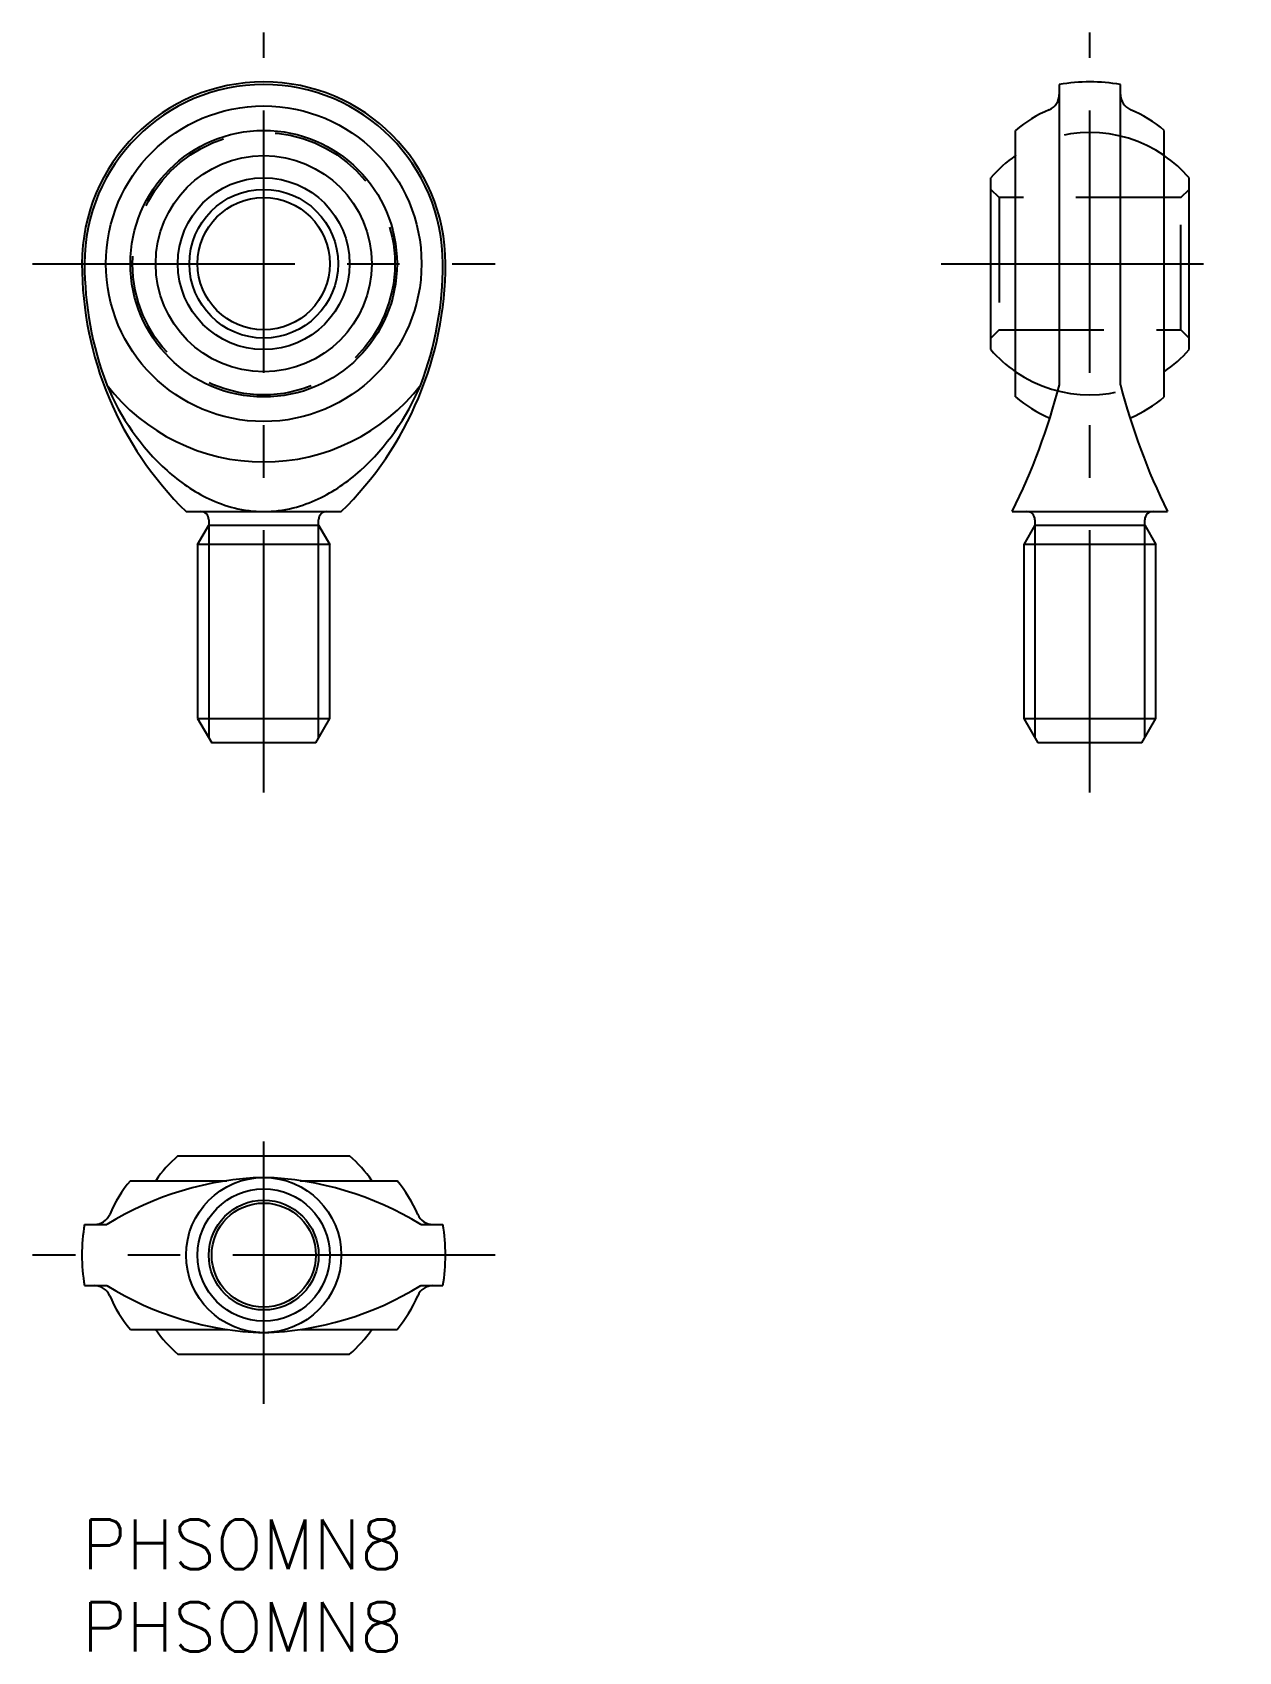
# Model space of a CAD drawing. Extents: x -3 to 70, y -8 to 90.
import ezdxf

# ---------------------------------------------------------------- set-up
doc = ezdxf.new("R2010")
doc.units = 0
doc.header["$LTSCALE"] = 0.5
doc.linetypes.add('CENTER', pattern=[50.8, 31.75, -6.35, 6.35, -6.35])
doc.linetypes.add('DASHED', pattern=[19.05, 12.7, -6.35])
for name, color, linetype in [('MSM_CENTER', 1, 'CENTER'), ('MSM_CONTINUOUS', 7, 'CONTINUOUS'), ('MSM_DASHED', 4, 'DASHED'), ('MSM_NARROW', 5, 'CONTINUOUS'), ('MSM_PART_NUMBER', 7, 'CONTINUOUS')]:
    doc.layers.add(name, color=color, linetype=linetype)
doc.styles.get("Standard").update_dxf_attribs({"font": 'txt.shx', "height": 3, "bigfont": 'bigfont.shx'})

# ---------------------------------------------------------------- blocks, each defined once
blk = doc.blocks.new('*U3')
at = {"layer": 'MSM_PART_NUMBER'}
blk.add_text('PHSOMN8', height=3, dxfattribs=at).set_placement((0, -3))
blk = doc.blocks.new('*U4')
at = {"layer": 'MSM_PART_NUMBER'}
blk.add_text('PHSOMN8', height=3, dxfattribs=at).set_placement((0, -8))

msp = doc.modelspace()

# ---------------------------------------------------------------- linework, layer by layer
at = {"layer": 'MSM_CENTER'}
for p, q in [((11, 44), (11, 90)), ((61, 44), (61, 90)), ((-3, 76), (25, 76)), ((52, 76), (70, 76)), ((11, 7), (11, 25)), ((25, 16), (-3, 16))]:
    msp.add_line(p, q, dxfattribs=at)
at = {"layer": 'MSM_CONTINUOUS'}
for p, q in [((59.15, 86.843), (59.15, 68.669)), ((62.85, 68.669), (62.85, 86.843)), ((56.5, 67.933), (56.5, 84.067)), ((65.5, 67.933), (65.5, 84.067)), ((55, 70.803), (55, 81.197)), ((67, 70.803), (67, 81.197)), ((6.303, 61), (15.697, 61)), ((56.303, 61), (65.697, 61)), ((7, 59), (7.676, 60.172)), ((7.676, 60.5), (7.676, 60.172)), ((7.676, 60.172), (14.323, 60.172)), ((14.323, 60.172), (14.323, 60.5)), ((14.323, 60.172), (15, 59)), ((57.676, 60.172), (57, 59)), ((57.676, 60.5), (57.676, 60.172)), ((57.676, 60.172), (64.323, 60.172)), ((64.323, 60.172), (64.323, 60.5)), ((64.323, 60.172), (65, 59)), ((7, 59), (7, 48.472)), ((15, 59), (7, 59)), ((15, 48.472), (15, 59)), ((57, 59), (57, 48.472)), ((65, 59), (57, 59)), ((65, 48.472), (65, 59)), ((7, 48.472), (15, 48.472)), ((7, 48.472), (7.85, 47)), ((14.15, 47), (15, 48.472)), ((57, 48.472), (65, 48.472)), ((57, 48.472), (57.85, 47)), ((64.15, 47), (65, 48.472)), ((14.15, 47), (7.85, 47)), ((64.15, 47), (57.85, 47)), ((5.803, 22), (16.197, 22)), ((2.933, 20.5), (8.775, 20.5)), ((13.213, 20.5), (19.067, 20.5)), ((0.157, 17.85), (1.5, 17.85)), ((20.5, 17.85), (21.843, 17.85)), ((0.157, 14.15), (1.5, 14.15)), ((20.5, 14.15), (21.843, 14.15)), ((2.933, 11.5), (8.787, 11.5)), ((13.225, 11.5), (19.067, 11.5)), ((5.803, 10), (16.197, 10))]:
    msp.add_line(p, q, dxfattribs=at)
for centre, radius in [((11, 76), 9.55), ((11, 76), 8.067), ((11, 76), 6.539), ((11, 76), 5.197), ((11, 76), 4.5), ((11, 76), 4), ((11, 16), 4.697), ((11, 16), 4), ((11, 16), 3.15)]:
    msp.add_circle(centre, radius, dxfattribs=at)
for centre, radius, start, end in [((11, 76), 11, 0, 180), ((11, 76), 10.843, 0, 180), ((58.15, 86.242), 1, 292.91802, 0), ((61, 76), 11, 80.31788, 99.68212), ((63.85, 86.242), 1, 180, 247.08198), ((61.63, 78.01), 7.938, 112.91802, 130.26679), ((60.37, 78.01), 7.938, 49.73321, 67.08198), ((61, 76), 7.938, 124.53636, 139.10455), ((61, 76), 7.938, 40.89545, 55.46364), ((21, 76), 21, 180, 225.58469), ((20.829, 75.998), 20.672, 179.99531, 200.76566), ((1, 76), 21, 314.41531, 0), ((1.175, 75.998), 20.668, 339.23245, 0.00658), ((61, 76), 7.938, 220.89545, 235.46364), ((61, 76), 7.938, 304.53636, 319.10455), ((11, 76), 12, 217.65512, 322.34488), ((15.095, 74.349), 14.735, 202.6757, 227.56241), ((6.905, 74.349), 14.735, 312.43759, 337.3243), ((20.845, 78.526), 39.553, 333.69829, 345.56972), ((101.124, 78.514), 39.52, 194.42531, 206.30669), ((61.63, 73.99), 7.938, 229.73321, 247.08198), ((60.37, 73.99), 7.938, 292.91802, 310.26679), ((58.15, 65.758), 1, 64.73741, 67.08198), ((63.85, 65.758), 1, 112.91802, 115.2704), ((12.309, 71.398), 10.677, 227.90932, 244.41136), ((9.691, 71.398), 10.677, 295.58864, 312.09068), ((11.265, 69.314), 8.346, 244.69425, 255.80406), ((10.735, 69.314), 8.346, 284.19594, 295.30575), ((7.176, 60.5), 0.5, 0, 90), ((11.01, 68.319), 7.319, 255.82752, 269.91854), ((10.99, 68.319), 7.319, 270.08146, 284.17248), ((14.823, 60.5), 0.5, 90, 180), ((57.176, 60.5), 0.5, 0, 90), ((64.823, 60.5), 0.5, 90, 180), ((11, 16), 7.938, 130.89545, 145.46364), ((11, 16), 7.938, 34.53636, 49.10455), ((11.58, 1.488), 19.218, 91.72817, 121.63502), ((10.399, 1.415), 19.291, 58.42272, 88.2141), ((8.99, 15.37), 7.937, 139.73321, 157.08198), ((13.01, 15.37), 7.938, 22.91802, 40.26679), ((11, 16), 11, 170.31788, 189.68212), ((0.758, 18.85), 1, 270, 337.08198), ((21.242, 18.85), 1, 202.91802, 270), ((11, 16), 11, 350.31788, 9.68212), ((0.758, 13.15), 1, 22.91802, 90), ((11.601, 30.585), 19.291, 238.42272, 268.2141), ((10.42, 30.512), 19.218, 271.72817, 301.63502), ((21.242, 13.15), 1, 90, 157.08198), ((8.99, 16.63), 7.937, 202.91802, 220.26679), ((13.01, 16.63), 7.938, 319.73321, 337.08198), ((11, 16), 7.938, 214.53636, 229.10455), ((11, 16), 7.938, 310.89545, 325.46364)]:
    msp.add_arc(centre, radius, start, end, dxfattribs=at)
at = {"layer": 'MSM_DASHED'}
for p, q in [((55.5, 80), (55, 80.5)), ((66.5, 80), (67, 80.5)), ((55.5, 80), (55.5, 72)), ((66.5, 80), (55.5, 80)), ((66.5, 72), (66.5, 80)), ((55.5, 72), (55, 71.5)), ((55.5, 72), (66.5, 72)), ((66.5, 72), (67, 71.5))]:
    msp.add_line(p, q, dxfattribs=at)
msp.add_circle((11, 76), 7.938, dxfattribs=at)
for start, end in [(55.46364, 124.53636), (235.46364, 304.53636)]:
    msp.add_arc((61, 76), 7.938, start, end, dxfattribs=at)
at = {"layer": 'MSM_NARROW'}
for p, q in [((7.676, 60.172), (7.676, 47.301)), ((14.323, 47.301), (14.323, 60.172)), ((57.676, 60.172), (57.676, 47.301)), ((64.323, 47.301), (64.323, 60.172))]:
    msp.add_line(p, q, dxfattribs=at)
msp.add_circle((11, 16), 3.324, dxfattribs=at)

# ---------------------------------------------------------------- block references
at = {"layer": 'MSM_CONTINUOUS'}
for name in ['*U3', '*U4']:
    msp.add_blockref(name, (0, 0), dxfattribs=at)

doc.saveas('drawing.dxf')
